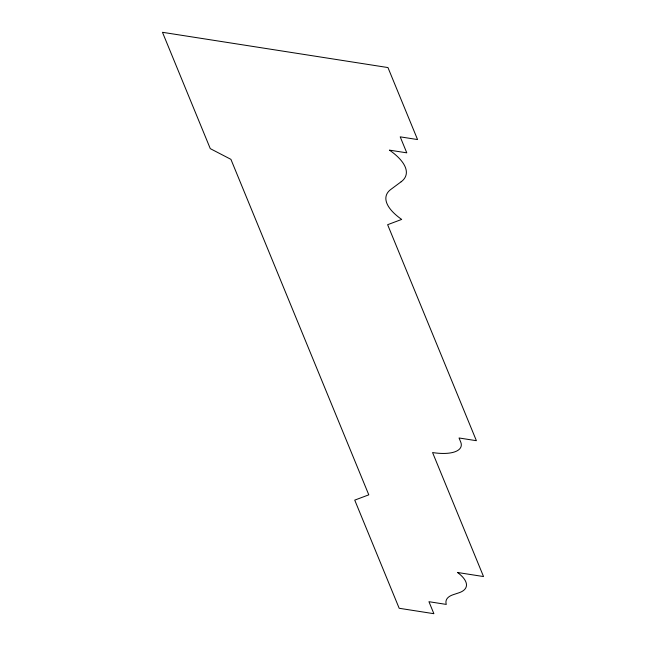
<?xml version="1.0" encoding="UTF-8"?>
<svg xmlns="http://www.w3.org/2000/svg" width="646" height="646" viewBox="0 0 646 646"><rect width="100%" height="100%" fill="white"/><g stroke="black" fill="none" stroke-linecap="round" stroke-linejoin="round"><path stroke-width="0.97" d="M401.158 181.76L390.838 189.423A64.301 25.121 15.7 0 0 401.683 219.422L387.624 224.703L476.393 440.693L459.048 437.98L460.687 441.985A36.459 14.244 15.7 0 1 432.57 452.555L483.531 576.555L457.513 572.485A40.286 15.738 15.7 0 1 458.902 592.802L453.137 594.724A38.437 15.02 15.7 0 0 446.289 604.414L428.944 601.701L433.878 613.7L399.18 608.274L354.735 500.125L368.793 494.836L230.913 159.344L210.281 148.637L162.469 32.3L387.963 67.564L417.558 139.56L400.205 136.847L406.786 152.844L389.441 150.13A67.216 26.268 15.7 0 1 401.158 181.76"/></g></svg>
